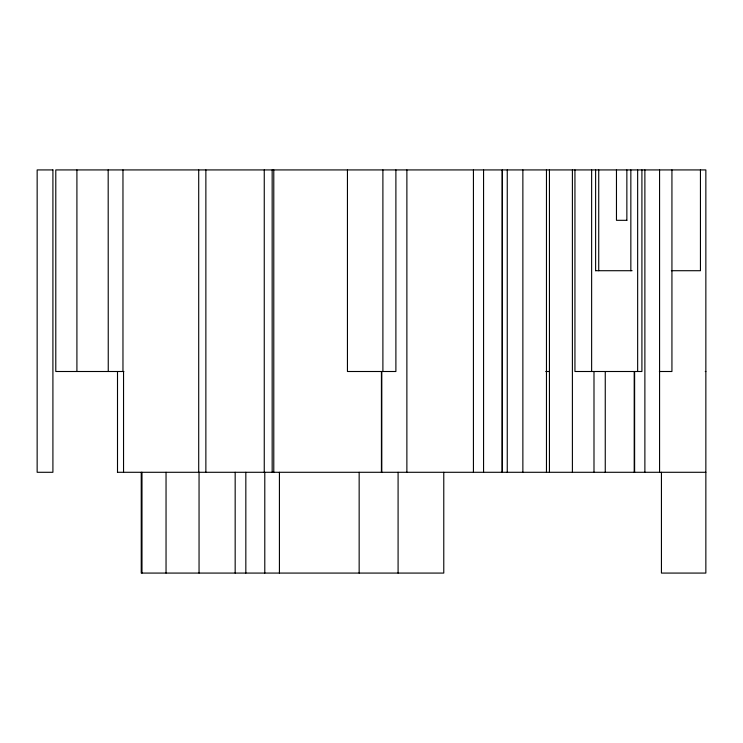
<?xml version="1.0" encoding="UTF-8"?>
<svg xmlns="http://www.w3.org/2000/svg" width="743" height="743" viewBox="0 0 743 743"><rect width="100%" height="100%" fill="white"/><g stroke="black" fill="none" stroke-linecap="round" stroke-linejoin="round"><path stroke-width="1.11" d="M626.841 220.318L616.467 220.318L616.467 169.924M595.626 270.712L632.107 270.712M671.347 270.712L700.445 270.712L700.445 169.924M123.877 371.5L55.79 371.5L55.79 169.924L705.85 169.924L705.85 573.076L661.437 573.076L661.437 472.288M545.752 371.5L549.318 371.5M659.366 371.5L671.932 371.5L671.932 169.924M705.256 371.5L705.85 371.5M117.422 472.288L705.85 472.288M659.57 169.924L659.57 472.288M644.878 169.924L644.878 472.288M641.915 169.924L641.915 371.5L574.943 371.5L574.943 169.924M637.652 169.924L637.652 371.5M634.615 371.5L634.615 472.288M634.206 371.5L634.206 472.288M630.844 169.924L630.844 270.712M626.86 169.924L626.86 220.318M605.257 371.5L605.257 472.288M598.728 169.924L598.728 270.712M595.617 169.924L595.617 270.712M593.991 371.5L593.991 472.288M591.632 169.924L591.632 371.5M572.398 169.924L572.398 472.288M549.439 169.924L549.439 472.288M546.467 169.924L546.467 472.288M522.868 169.924L522.868 472.288M507.255 169.924L507.255 472.288M483.563 169.924L483.563 472.288M473.43 169.924L473.43 472.288M443.775 472.288L443.775 573.076L141.235 573.076L141.235 472.288M406.885 169.924L406.876 472.288M398.09 472.288L398.09 573.076M395.889 169.924L395.889 371.5L347.445 371.5L347.445 169.924M382.896 169.924L382.896 371.5M381.8 371.5L381.8 472.288M381.428 371.5L381.428 472.288M359.157 472.288L359.157 573.076M279.424 472.288L279.424 573.076M273.786 169.924L273.786 472.288M272.161 169.924L272.17 472.288M264.787 472.288L264.787 573.076M264.257 169.924L264.257 472.288M245.831 472.288L245.831 573.076M235.169 472.288L235.169 573.076M205.867 169.924L205.867 472.288M199.05 472.288L199.05 573.076M198.706 169.924L198.706 472.288M166.042 472.288L166.042 573.076M141.987 472.288L141.987 573.076M123.542 371.5L123.542 472.288M122.966 169.924L122.966 371.5M117.505 371.5L117.505 472.288M108.181 169.924L108.255 371.5M76.91 169.924L76.91 371.5M52.911 169.924L37.159 169.924L37.15 472.288L52.911 472.288L52.92 169.924M502.268 472.288L502.268 169.924L502.166 472.288"/></g></svg>
